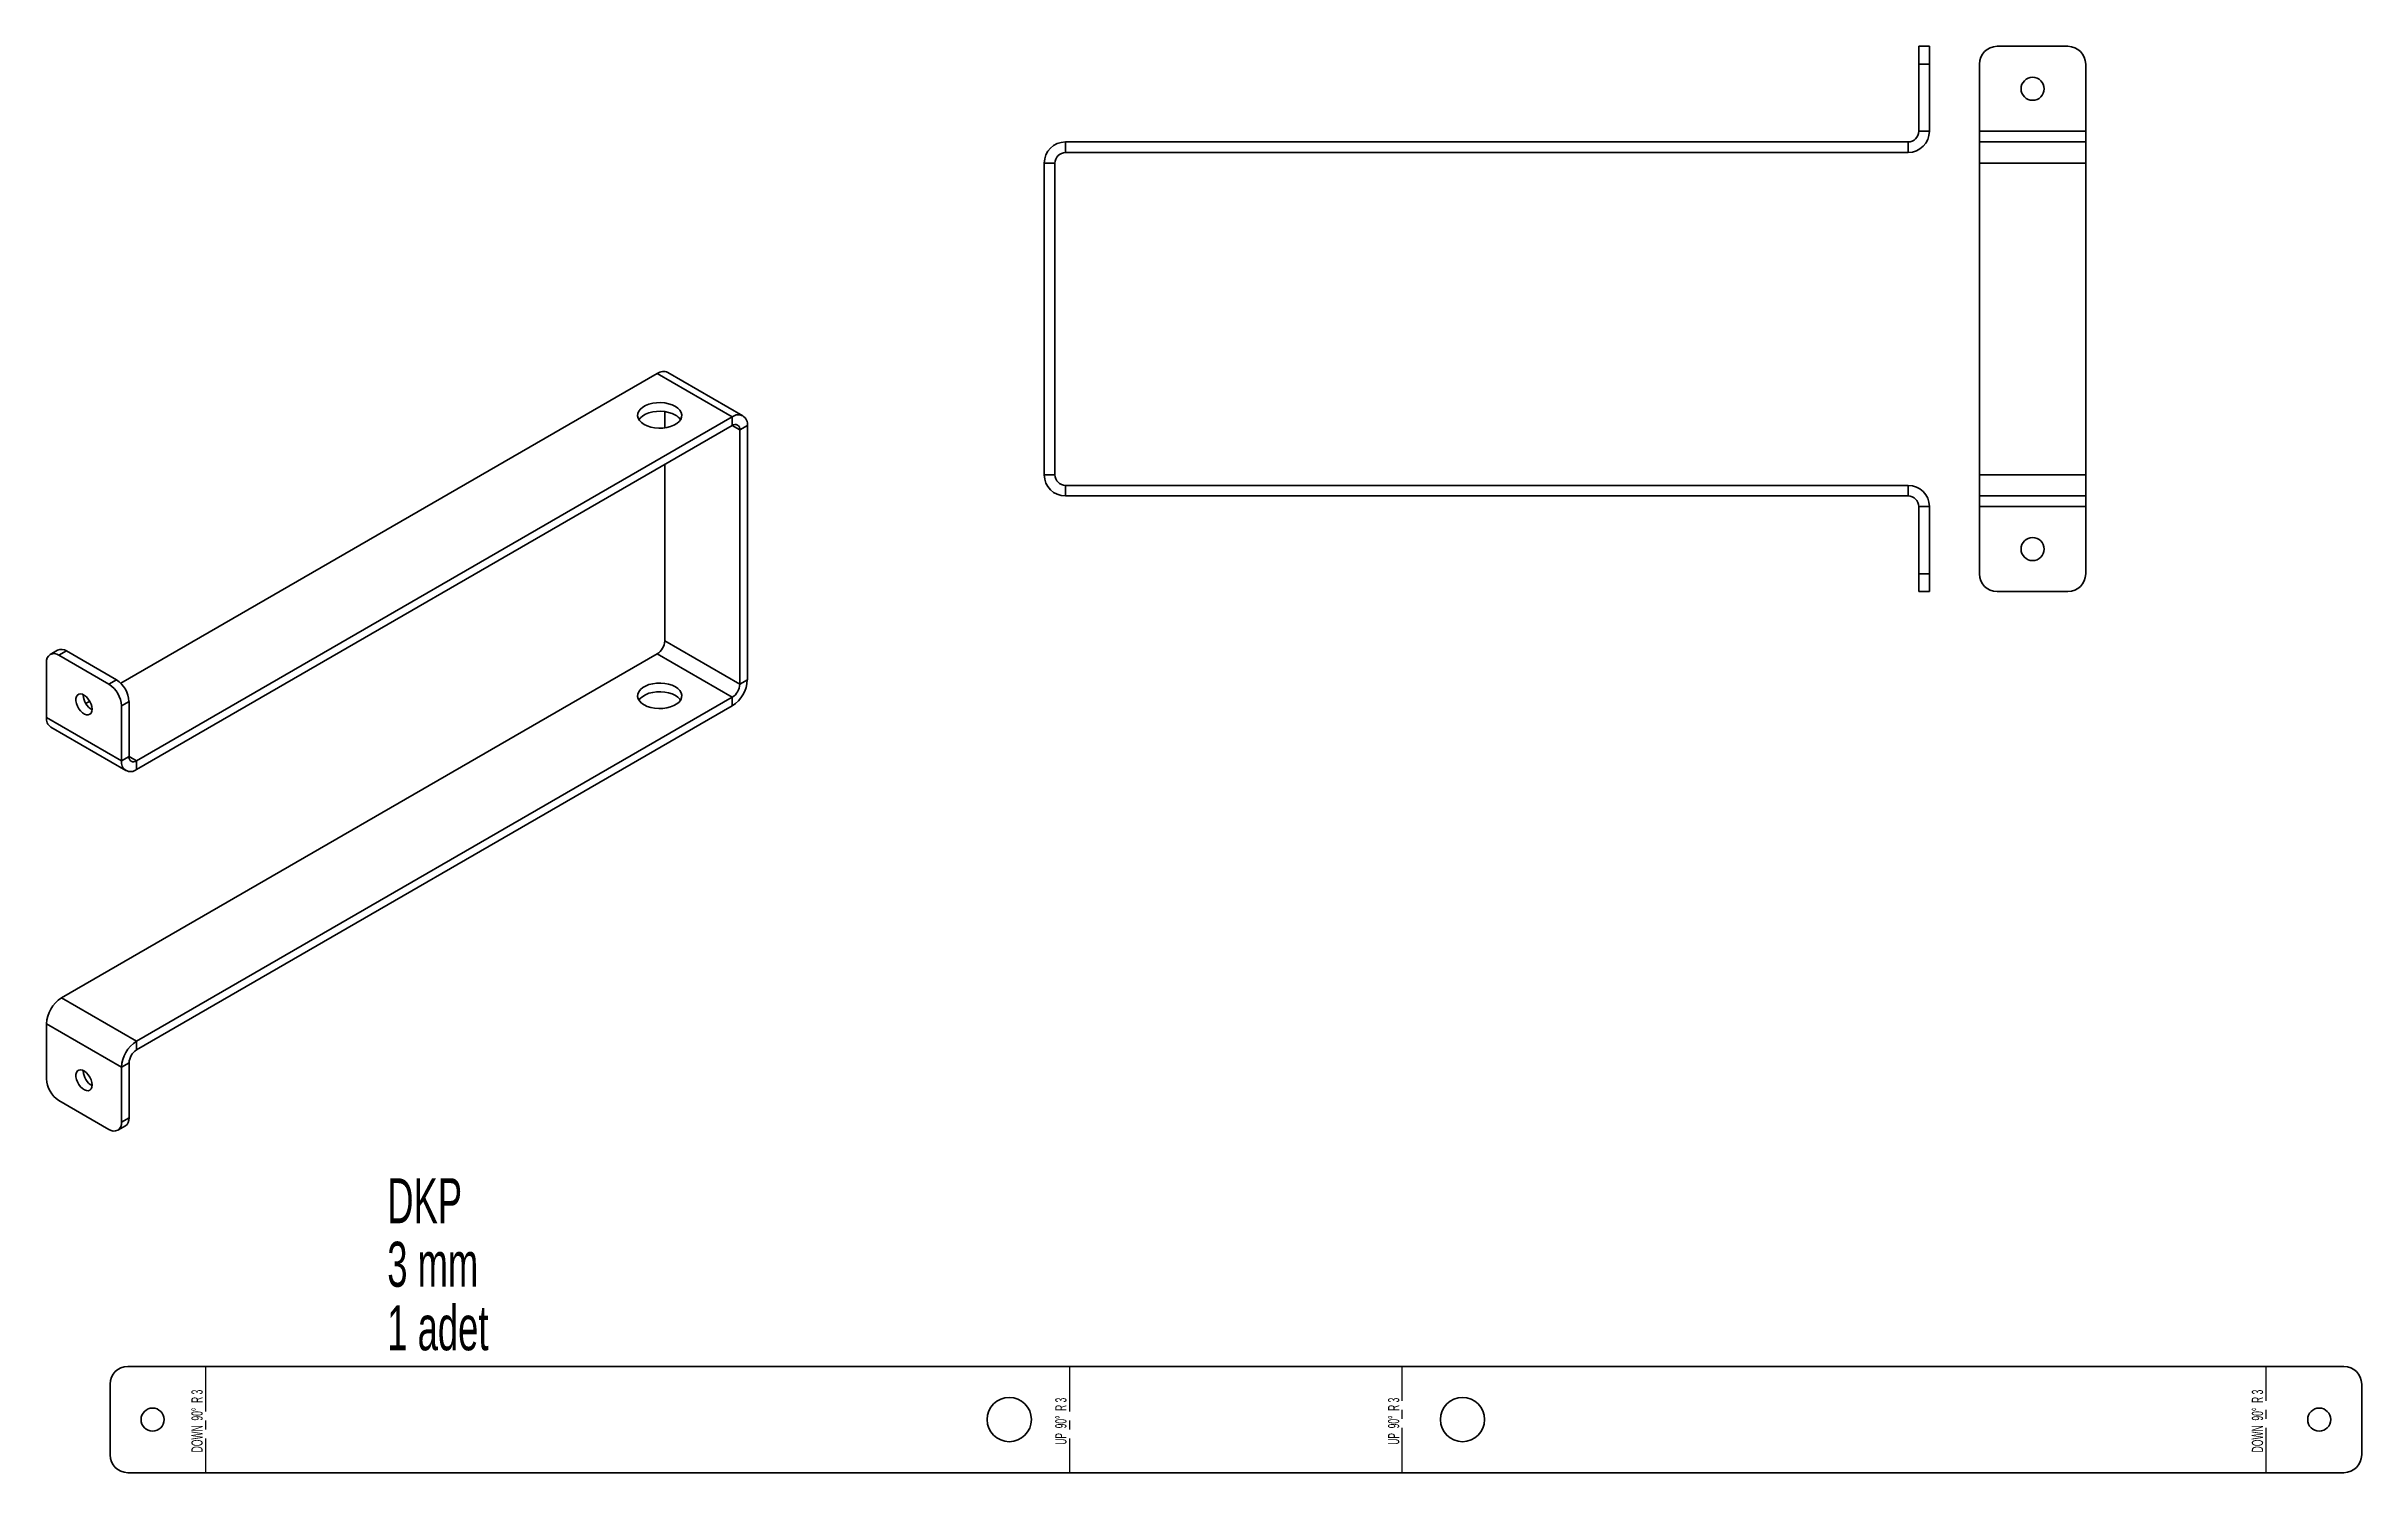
# Model space of a CAD drawing. Header units: millimetres. Extents: x -203 to 451, y -53 to 350.
import ezdxf

# ---------------------------------------------------------------- set-up
doc = ezdxf.new("R2010")
doc.units = ezdxf.units.MM
doc.linetypes.add('CENTERX2', pattern=[20.32, 12.7, -2.54, 2.54, -2.54])
doc.styles.add('SLDTEXTSTYLE0', font='TXT', dxfattribs={"width": 0.605})
doc.styles.add('SLDTEXTSTYLE1', font='TXT', dxfattribs={"width": 0.5675})
doc.styles.add('SLDTEXTSTYLE2', font='TXT', dxfattribs={"width": 0.56125})

# ---------------------------------------------------------------- blocks, each defined once
blk = doc.blocks.new('SW_NOTE_0')
at = {"color": 0, "linetype": 'Continuous', "lineweight": 0, "char_height": 12.7, "attachment_point": 1, "style": 'SLDTEXTSTYLE0'}
for s, insert in [('DKP', (0, 16.37)), ('3 mm', (0, -1.56)), ('1 adet', (0, -19.5))]:
    blk.add_mtext(s, dxfattribs=dict(at, insert=insert))

msp = doc.modelspace()

# ---------------------------------------------------------------- linework, layer by layer
at = {"color": 7, "linetype": 'Continuous', "lineweight": 35}
for p, q in [((326.03, 350.36), (329.03, 350.36)), ((326.03, 345.36), (326.03, 350.36)), ((329.03, 350.36), (329.03, 345.36)), ((348.19, 350.36), (368.19, 350.36)), ((329.03, 345.36), (326.03, 345.36)), ((326.03, 345.36), (326.03, 326.36)), ((329.03, 345.36), (329.03, 326.36)), ((343.19, 326.36), (343.19, 345.36)), ((373.19, 345.36), (373.19, 326.36)), ((85.03, 320.36), (85.03, 323.36)), ((85.03, 323.36), (323.03, 323.36)), ((323.03, 323.36), (323.03, 320.36)), ((326.03, 326.36), (329.03, 326.36)), ((373.19, 326.36), (343.19, 326.36)), ((343.19, 326.36), (343.19, 323.36)), ((373.19, 323.36), (343.19, 323.36)), ((343.19, 317.36), (343.19, 323.36)), ((373.19, 323.36), (373.19, 326.36)), ((373.19, 323.36), (373.19, 317.36)), ((79.03, 317.36), (79.03, 229.36)), ((82.03, 317.36), (79.03, 317.36)), ((82.03, 317.36), (82.03, 229.36)), ((85.03, 320.36), (323.03, 320.36)), ((373.19, 317.36), (343.19, 317.36)), ((343.19, 229.36), (343.19, 317.36)), ((373.19, 317.36), (373.19, 229.36)), ((-30.31, 257.96), (-181.84, 170.48)), ((-30.31, 257.96), (-9.1, 245.71)), ((-6.1, 246.01), (-27.31, 258.26)), ((-177.39, 148.56), (-9.1, 245.71)), ((-177.39, 146.11), (-9.1, 243.26)), ((-28.19, 247.19), (-28.19, 242.61)), ((-9.1, 243.26), (-9.1, 245.71)), ((-9.1, 243.26), (-6.98, 242.04)), ((-6.98, 242.04), (-4.85, 243.26)), ((-6.98, 170.18), (-6.98, 242.04)), ((-4.85, 171.41), (-4.85, 243.26)), ((-28.19, 232.24), (-28.19, 182.43)), ((82.03, 229.36), (79.03, 229.36)), ((343.19, 223.36), (343.19, 229.36)), ((343.19, 229.36), (373.19, 229.36)), ((373.19, 229.36), (373.19, 223.36)), ((85.03, 226.36), (85.03, 223.36)), ((323.03, 226.36), (85.03, 226.36)), ((323.03, 223.36), (85.03, 223.36)), ((323.03, 223.36), (323.03, 226.36)), ((343.19, 223.36), (373.19, 223.36)), ((343.19, 223.36), (343.19, 220.36)), ((373.19, 220.36), (373.19, 223.36)), ((326.03, 220.36), (329.03, 220.36)), ((326.03, 220.36), (326.03, 201.36)), ((329.03, 220.36), (329.03, 201.36)), ((343.19, 220.36), (373.19, 220.36)), ((343.19, 201.36), (343.19, 220.36)), ((373.19, 220.36), (373.19, 201.36)), ((326.03, 201.36), (329.03, 201.36)), ((326.03, 196.36), (326.03, 201.36)), ((329.03, 196.36), (326.03, 196.36)), ((329.03, 201.36), (329.03, 196.36)), ((368.19, 196.36), (348.19, 196.36)), ((-199.69, 179.84), (-201.81, 178.61)), ((-197.19, 179.59), (-199.31, 178.36)), ((-185.17, 170.2), (-199.31, 178.36)), ((-198.6, 81.6), (-30.31, 178.76)), ((-183.05, 171.42), (-197.19, 179.59)), ((-30.31, 178.76), (-9.1, 166.51)), ((-6.98, 170.18), (-28.19, 182.43)), ((-202.84, 176.32), (-202.84, 160.81)), ((-185.17, 170.2), (-183.05, 171.42)), ((-6.98, 170.18), (-4.85, 171.41)), ((-192.42, 167.04), (-192.41, 167.23)), ((-190.61, 165.42), (-191.74, 164.77)), ((-179.51, 165.3), (-181.63, 164.08)), ((-181.63, 148.56), (-181.63, 164.08)), ((-179.51, 149.79), (-179.51, 165.3)), ((-9.1, 166.51), (-177.39, 69.36)), ((-9.1, 164.06), (-177.39, 66.91)), ((-9.1, 166.51), (-9.1, 164.06)), ((-181.63, 148.56), (-202.84, 160.81)), ((-201.6, 158.06), (-180.39, 145.82)), ((-179.51, 149.79), (-181.63, 148.56)), ((-177.39, 148.56), (-179.51, 149.79)), ((-177.39, 148.56), (-177.39, 146.11)), ((-198.6, 81.6), (-177.39, 69.36)), ((-202.84, 74.25), (-181.63, 62.01)), ((-202.84, 74.25), (-202.84, 58.74)), ((-177.39, 66.91), (-177.39, 69.36)), ((-192.42, 60.88), (-192.41, 61.08)), ((-179.51, 63.23), (-181.63, 62.01)), ((-181.63, 46.49), (-181.63, 62.01)), ((-179.51, 47.72), (-179.51, 63.23)), ((-199.31, 52.62), (-185.17, 44.45)), ((-181.63, 46.49), (-179.51, 47.72)), ((-182.67, 44.21), (-180.55, 45.43)), ((446.15, -22.5), (-179.86, -22.5)), ((-184.86, -27.5), (-184.86, -47.5)), ((451.15, -47.5), (451.15, -27.5)), ((-179.86, -52.5), (446.15, -52.5))]:
    msp.add_line(p, q, dxfattribs=at)
at = {"color": 7, "linetype": 'CENTERX2'}
for p, q in [((-157.86, -22.5), (-157.86, -52.5)), ((86.15, -22.5), (86.15, -52.5)), ((180.15, -52.5), (180.15, -22.5)), ((424.15, -52.5), (424.15, -22.5))]:
    msp.add_line(p, q, dxfattribs=at)
at = {"color": 7, "linetype": 'Continuous', "lineweight": 35, "flags": 128}
for points in [[(-34.02, 243.57), (-33.14, 243.15), (-32.13, 242.82), (-31.03, 242.61), (-29.89, 242.52), (-28.74, 242.55), (-27.62, 242.7), (-26.56, 242.97), (-25.61, 243.35), (-24.8, 243.82), (-24.14, 244.37), (-23.68, 244.98), (-23.41, 245.62), (-23.36, 246.29), (-23.52, 246.95), (-23.89, 247.58), (-24.45, 248.16), (-25.18, 248.67), (-26.07, 249.1), (-27.08, 249.42), (-28.17, 249.63), (-29.32, 249.73), (-30.47, 249.7), (-31.59, 249.54), (-32.65, 249.27), (-33.6, 248.9), (-34.41, 248.43), (-35.06, 247.88), (-35.53, 247.27), (-35.79, 246.62), (-35.85, 245.96), (-35.69, 245.3), (-35.32, 244.67), (-34.76, 244.08), (-34.02, 243.57)], [(-35.48, 244.9), (-35.06, 245.43), (-34.41, 245.98), (-33.6, 246.45), (-32.65, 246.83), (-31.59, 247.09), (-30.47, 247.25), (-29.32, 247.28), (-28.17, 247.19), (-27.08, 246.97), (-26.07, 246.65), (-25.18, 246.22)], [(-34.02, 164.37), (-33.14, 163.94), (-32.13, 163.62), (-31.03, 163.41), (-29.89, 163.31), (-28.74, 163.34), (-27.62, 163.5), (-26.56, 163.77), (-25.61, 164.14), (-24.8, 164.61), (-24.14, 165.16), (-23.68, 165.77), (-23.41, 166.42), (-23.36, 167.08), (-23.52, 167.74), (-23.89, 168.38), (-24.45, 168.96), (-25.18, 169.47), (-26.07, 169.89), (-27.08, 170.22), (-28.17, 170.43), (-29.32, 170.52), (-30.47, 170.49), (-31.59, 170.34), (-32.65, 170.07), (-33.6, 169.69), (-34.41, 169.22), (-35.06, 168.67), (-35.53, 168.06), (-35.79, 167.42), (-35.85, 166.75), (-35.69, 166.09), (-35.32, 165.46), (-34.76, 164.88), (-34.02, 164.37)], [(-189.94, 163.16), (-190.01, 163.86), (-190.22, 164.6), (-190.56, 165.33), (-191.01, 166.01), (-191.53, 166.6), (-192.09, 167.05), (-192.67, 167.34), (-193.22, 167.45), (-193.7, 167.37), (-194.1, 167.12), (-194.38, 166.69), (-194.52, 166.13), (-194.52, 165.47), (-194.38, 164.74), (-194.1, 164), (-193.7, 163.28), (-193.22, 162.65), (-192.67, 162.13), (-192.09, 161.75), (-191.53, 161.55), (-191.01, 161.53), (-190.56, 161.7), (-190.22, 162.04), (-190.01, 162.54), (-189.94, 163.16)], [(-23.72, 165.69), (-23.89, 165.93), (-24.45, 166.51), (-25.18, 167.02), (-26.07, 167.45), (-27.08, 167.77), (-28.17, 167.98), (-29.32, 168.07), (-30.47, 168.04), (-31.59, 167.89), (-32.65, 167.62), (-33.6, 167.24), (-34.41, 166.77), (-35.06, 166.22), (-35.48, 165.69)], [(-189.94, 57.01), (-190.01, 57.71), (-190.22, 58.45), (-190.56, 59.18), (-191.01, 59.86), (-191.53, 60.45), (-192.09, 60.9), (-192.67, 61.19), (-193.22, 61.3), (-193.7, 61.22), (-194.1, 60.97), (-194.38, 60.54), (-194.52, 59.98), (-194.52, 59.32), (-194.38, 58.59), (-194.1, 57.85), (-193.7, 57.13), (-193.22, 56.5), (-192.67, 55.98), (-192.09, 55.6), (-191.53, 55.4), (-191.01, 55.38), (-190.56, 55.55), (-190.22, 55.89), (-190.01, 56.39), (-189.94, 57.01)]]:
    msp.add_lwpolyline(points, dxfattribs=at)
at = {"color": 7, "linetype": 'Continuous', "lineweight": 35}
for centre, radius in [((358.19, 338.36), 3.25), ((358.19, 208.36), 3.25), ((69.14, -37.5), 6.25), ((197.15, -37.5), 6.25), ((-172.86, -37.5), 3.25), ((439.15, -37.5), 3.25)]:
    msp.add_circle(centre, radius, dxfattribs=at)
for centre, radius, start, end in [((348.19, 345.36), 5, 90, 180), ((368.19, 345.36), 5, 0, 90), ((85.03, 317.36), 6, 90, 180), ((323.03, 326.36), 6, 270, 0), ((323.03, 326.36), 3, 270, 0), ((85.03, 317.36), 3, 90, 180), ((-28.55, 255.51), 3.02, 65.69288, 125.61758), ((-27.05, 242.7), 3.99, 33.412, 62.05374), ((-7.44, 243.68), 2.62, 350.78596, 129.20329), ((-8.27, 242.25), 1.31, 350.78596, 129.20329), ((85.03, 229.36), 6, 180, 270), ((85.03, 229.36), 3, 180, 270), ((323.03, 220.36), 6, 0, 90), ((323.03, 220.36), 3, 0, 90), ((348.19, 201.36), 5, 180, 270), ((368.19, 201.36), 5, 270, 0), ((-200.69, 176.67), 2.18, 50.79671, 189.21404), ((-198.65, 177.54), 2.51, 54.38242, 114.30712), ((-32.8, 182.64), 4.61, 302.60548, 357.39452), ((-189.31, 163.73), 7.68, 2.60548, 57.39452), ((-187.19, 164.95), 7.68, 2.60548, 57.39452), ((-14.07, 171.83), 9.22, 302.60548, 357.39452), ((-11.58, 170.39), 4.61, 302.60548, 357.39452), ((-187.53, 167.21), 4.89, 182.10237, 240.35388), ((-199.9, 160.48), 2.96, 173.70115, 234.98667), ((-179.05, 148.14), 2.62, 170.78596, 309.20329), ((-178.22, 149.58), 1.31, 170.78596, 309.20329), ((-193.63, 73.84), 9.22, 122.60548, 177.39452), ((-172.42, 61.59), 9.22, 122.60548, 177.39452), ((-174.9, 63.02), 4.61, 122.60548, 177.39452), ((-187.53, 61.06), 4.89, 182.10237, 240.35388), ((-195.17, 59.09), 7.68, 182.60548, 237.39452), ((-183.79, 46.14), 2.18, 230.79671, 9.21404), ((-181.89, 47.42), 2.4, 304.05635, 7.25583), ((-179.86, -27.5), 5, 90, 180), ((446.15, -27.5), 5, 0, 90), ((-179.86, -47.5), 5, 180, 270), ((446.15, -47.5), 5, 270, 0)]:
    msp.add_arc(centre, radius, start, end, dxfattribs=at)

# ---------------------------------------------------------------- block references
at = {"color": 7, "linetype": 'Continuous', "lineweight": 0}
msp.add_blockref('SW_NOTE_0', (-106.55, 14.28), dxfattribs=at)

# ---------------------------------------------------------------- texts
at = {"color": 7, "linetype": 'Continuous', "lineweight": 0, "char_height": 3.175, "attachment_point": 2, "rotation": 90}
for s, insert, style in [('DOWN  90°  R 3', (-161.89, -37.91), 'SLDTEXTSTYLE1'), ('UP  90°  R 3', (82.12, -37.97), 'SLDTEXTSTYLE2'), ('UP  90°  R 3', (176.12, -37.97), 'SLDTEXTSTYLE2'), ('DOWN  90°  R 3', (420.12, -37.91), 'SLDTEXTSTYLE1')]:
    msp.add_mtext(s, dxfattribs=dict(at, insert=insert, style=style))

doc.saveas('drawing.dxf')
